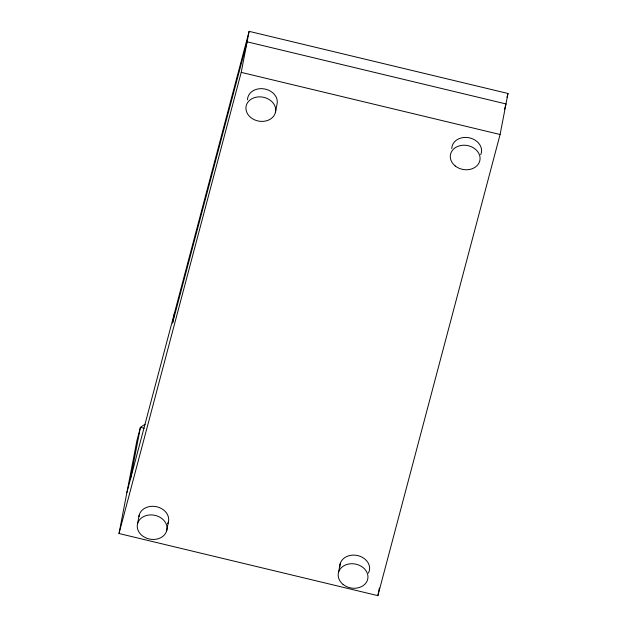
<?xml version="1.0" encoding="UTF-8"?>
<svg xmlns="http://www.w3.org/2000/svg" width="627" height="627" viewBox="0 0 627 627"><rect width="100%" height="100%" fill="white"/><g stroke="black" fill="none" stroke-linecap="round" stroke-linejoin="round"><path stroke-width="0.94" d="M126.905 492.501L249.123 31.35L507.995 93.486L500.095 134.499L377.877 595.65L119.005 533.514L136.858 440.812L140.424 427.363A151.522 88.493 14.8 0 1 145.15 424.275M130.471 479.052L140.424 427.363L144.124 428.257M174.58 312.622L172.566 323.077L247.109 41.813L505.981 103.941L504.476 109.607M137.556 523.678L139.21 515.065M119.005 533.514L241.223 72.371L249.123 31.35M166.704 530.677A14.993 12.164 10.9 0 0 147.541 515.237A14.993 12.164 10.9 0 0 142.141 535.615A14.993 12.164 10.9 0 0 166.704 530.677L168.365 522.064M275.386 112.625A14.993 12.164 10.9 0 0 256.224 97.185A14.993 12.164 10.9 0 0 250.824 117.57A14.993 12.164 10.9 0 0 275.386 112.625L276.969 104.419A14.993 12.164 10.9 0 0 264.069 88.869A14.993 12.164 10.9 0 0 247.493 99.795M338.494 572.498L340.147 563.885M377.877 595.65L379.351 588.016M506.992 97.256L507.995 93.486M241.223 72.371L500.095 134.499M451.777 148.568A14.993 12.164 10.9 0 1 469.317 137.822A14.993 12.164 10.9 0 1 480.721 154.704M138.928 516.632A14.993 12.164 10.9 0 1 156.907 506.796A14.993 12.164 10.9 0 1 167.832 523.569M339.842 567.043A14.993 12.164 10.9 0 1 357.366 555.506A14.993 12.164 10.9 0 1 368.41 573.109M455.194 165.928A14.993 12.164 10.9 0 0 479.757 160.99A14.993 12.164 10.9 0 0 460.594 145.55A14.993 12.164 10.9 0 0 455.194 165.928M343.079 584.435A14.993 12.164 10.9 0 0 367.641 579.489A14.993 12.164 10.9 0 0 348.479 564.057A14.993 12.164 10.9 0 0 343.079 584.435"/></g></svg>
